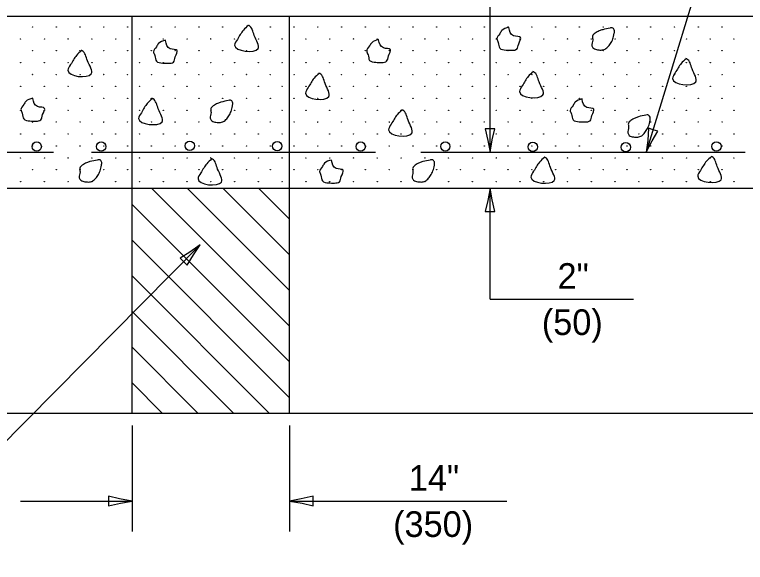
# Model space of a CAD drawing. Extents: x 2262226 to 2262856, y -3123510 to -3123110.
# Drawn here: x 2262636 to 2262722.9, y -3123412.6 to -3123347.5 of the extents above; entities that cross this region are included whole.
import ezdxf

# ---------------------------------------------------------------- set-up
doc = ezdxf.new("R2010")
doc.units = 0
for name, color, linetype in [('RD_Pr_Roadway_Dimensions', 7, 'Continuous'), ('RD_Pr_Roadway_Items', 7, 'Continuous'), ('RD_Pr_Roadway_Notes', 7, 'Continuous')]:
    doc.layers.add(name, color=color, linetype=linetype)

msp = doc.modelspace()

# ---------------------------------------------------------------- linework, layer by layer
at = {"layer": 'RD_Pr_Roadway_Dimensions'}
for p, q in [((2262692.552, -3123363.873), (2262692.552, -3123340.293)), ((2262692.552, -3123381.322), (2262692.552, -3123368.127)), ((2262692.552, -3123381.321), (2262709.615, -3123381.321)), ((2262649.984, -3123396.353), (2262649.984, -3123408.954)), ((2262668.706, -3123396.353), (2262668.706, -3123408.954)), ((2262636.723, -3123405.318), (2262649.984, -3123405.318)), ((2262668.706, -3123405.318), (2262694.554, -3123405.318))]:
    msp.add_line(p, q, dxfattribs=at)
for points in [[(2262693.137, -3123361.074), (2262692.552, -3123361.073), (2262691.966, -3123361.073), (2262692.309, -3123362.473), (2262692.552, -3123363.873), (2262692.823, -3123362.38)], [(2262691.966, -3123370.925), (2262692.552, -3123370.927), (2262693.137, -3123370.927), (2262692.794, -3123369.526), (2262692.552, -3123368.127), (2262692.28, -3123369.62)], [(2262647.186, -3123404.732), (2262647.184, -3123405.318), (2262647.184, -3123405.903), (2262648.585, -3123405.56), (2262649.984, -3123405.318), (2262648.491, -3123405.046)], [(2262671.504, -3123405.903), (2262671.506, -3123405.318), (2262671.506, -3123404.732), (2262670.105, -3123405.076), (2262668.706, -3123405.318), (2262670.199, -3123405.589)]]:
    msp.add_lwpolyline(points, close=True, dxfattribs=at)
at = {"layer": 'RD_Pr_Roadway_Items'}
for p, q in [((2262615.944, -3123347.701), (2262755.779, -3123347.701)), ((2262649.984, -3123394.871), (2262649.984, -3123347.701)), ((2262668.706, -3123394.871), (2262668.706, -3123347.701)), ((2262607.147, -3123363.873), (2262640.624, -3123363.873)), ((2262645.154, -3123363.873), (2262678.913, -3123363.873)), ((2262684.307, -3123363.873), (2262722.884, -3123363.873)), ((2262601.764, -3123368.127), (2262769.682, -3123368.127)), ((2262668.706, -3123384.55), (2262652.276, -3123368.127)), ((2262668.706, -3123380.308), (2262656.525, -3123368.127)), ((2262668.706, -3123376.066), (2262660.761, -3123368.127)), ((2262668.706, -3123371.823), (2262665.009, -3123368.127)), ((2262668.706, -3123388.793), (2262649.984, -3123370.071)), ((2262668.706, -3123393.035), (2262649.984, -3123374.313)), ((2262666.3, -3123394.871), (2262649.984, -3123378.556)), ((2262662.051, -3123394.871), (2262649.984, -3123382.804)), ((2262657.815, -3123394.871), (2262649.984, -3123387.04)), ((2262653.567, -3123394.871), (2262649.984, -3123391.289)), ((2262571.012, -3123394.871), (2262810.815, -3123394.871))]:
    msp.add_line(p, q, dxfattribs=at)
for centre, radius in [((2262638.125, -3123348.978), 0.02), ((2262640.953, -3123348.978), 0.02), ((2262643.782, -3123348.978), 0.02), ((2262646.611, -3123348.978), 0.02), ((2262649.439, -3123348.978), 0.02), ((2262652.268, -3123348.978), 0.02), ((2262655.097, -3123348.978), 0.02), ((2262657.925, -3123348.978), 0.02), ((2262660.754, -3123348.978), 0.02), ((2262663.583, -3123348.978), 0.02), ((2262666.411, -3123348.978), 0.02), ((2262669.24, -3123348.978), 0.02), ((2262672.069, -3123348.978), 0.02), ((2262674.897, -3123348.978), 0.02), ((2262677.726, -3123348.978), 0.02), ((2262680.555, -3123348.978), 0.02), ((2262683.383, -3123348.978), 0.02), ((2262686.212, -3123348.978), 0.02), ((2262689.041, -3123348.978), 0.02), ((2262691.869, -3123348.978), 0.02), ((2262694.698, -3123348.978), 0.02), ((2262697.526, -3123348.978), 0.02), ((2262700.355, -3123348.978), 0.02), ((2262703.184, -3123348.978), 0.02), ((2262706.012, -3123348.978), 0.02), ((2262708.841, -3123348.978), 0.02), ((2262711.67, -3123348.978), 0.02), ((2262714.498, -3123348.978), 0.02), ((2262717.327, -3123348.978), 0.02), ((2262720.156, -3123348.978), 0.02), ((2262636.71, -3123350.393), 0.02), ((2262639.539, -3123350.393), 0.02), ((2262642.368, -3123350.393), 0.02), ((2262645.196, -3123350.393), 0.02), ((2262648.025, -3123350.393), 0.02), ((2262650.854, -3123350.393), 0.02), ((2262653.682, -3123350.393), 0.02), ((2262656.511, -3123350.393), 0.02), ((2262659.34, -3123350.393), 0.02), ((2262662.168, -3123350.393), 0.02), ((2262664.997, -3123350.393), 0.02), ((2262667.826, -3123350.393), 0.02), ((2262670.654, -3123350.393), 0.02), ((2262673.483, -3123350.393), 0.02), ((2262676.312, -3123350.393), 0.02), ((2262679.14, -3123350.393), 0.02), ((2262681.969, -3123350.393), 0.02), ((2262684.798, -3123350.393), 0.02), ((2262687.626, -3123350.393), 0.02), ((2262690.455, -3123350.393), 0.02), ((2262693.283, -3123350.393), 0.02), ((2262696.112, -3123350.393), 0.02), ((2262698.941, -3123350.393), 0.02), ((2262701.769, -3123350.393), 0.02), ((2262704.598, -3123350.393), 0.02), ((2262707.427, -3123350.393), 0.02), ((2262710.255, -3123350.393), 0.02), ((2262713.084, -3123350.393), 0.02), ((2262715.913, -3123350.393), 0.02), ((2262718.741, -3123350.393), 0.02), ((2262721.57, -3123350.393), 0.02), ((2262638.125, -3123351.807), 0.02), ((2262640.953, -3123351.807), 0.02), ((2262643.782, -3123351.807), 0.02), ((2262646.611, -3123351.807), 0.02), ((2262649.439, -3123351.807), 0.02), ((2262652.268, -3123351.807), 0.02), ((2262655.097, -3123351.807), 0.02), ((2262657.925, -3123351.807), 0.02), ((2262660.754, -3123351.807), 0.02), ((2262663.583, -3123351.807), 0.02), ((2262666.411, -3123351.807), 0.02), ((2262669.24, -3123351.807), 0.02), ((2262672.069, -3123351.807), 0.02), ((2262674.897, -3123351.807), 0.02), ((2262677.726, -3123351.807), 0.02), ((2262680.555, -3123351.807), 0.02), ((2262683.383, -3123351.807), 0.02), ((2262686.212, -3123351.807), 0.02), ((2262689.041, -3123351.807), 0.02), ((2262691.869, -3123351.807), 0.02), ((2262694.698, -3123351.807), 0.02), ((2262697.526, -3123351.807), 0.02), ((2262700.355, -3123351.807), 0.02), ((2262703.184, -3123351.807), 0.02), ((2262706.012, -3123351.807), 0.02), ((2262708.841, -3123351.807), 0.02), ((2262711.67, -3123351.807), 0.02), ((2262714.498, -3123351.807), 0.02), ((2262717.327, -3123351.807), 0.02), ((2262720.156, -3123351.807), 0.02), ((2262636.71, -3123353.221), 0.02), ((2262639.539, -3123353.221), 0.02), ((2262642.368, -3123353.221), 0.02), ((2262645.196, -3123353.221), 0.02), ((2262648.025, -3123353.221), 0.02), ((2262650.854, -3123353.221), 0.02), ((2262653.682, -3123353.221), 0.02), ((2262656.511, -3123353.221), 0.02), ((2262659.34, -3123353.221), 0.02), ((2262662.168, -3123353.221), 0.02), ((2262664.997, -3123353.221), 0.02), ((2262667.826, -3123353.221), 0.02), ((2262670.654, -3123353.221), 0.02), ((2262673.483, -3123353.221), 0.02), ((2262676.312, -3123353.221), 0.02), ((2262679.14, -3123353.221), 0.02), ((2262681.969, -3123353.221), 0.02), ((2262684.798, -3123353.221), 0.02), ((2262687.626, -3123353.221), 0.02), ((2262690.455, -3123353.221), 0.02), ((2262693.283, -3123353.221), 0.02), ((2262696.112, -3123353.221), 0.02), ((2262698.941, -3123353.221), 0.02), ((2262701.769, -3123353.221), 0.02), ((2262704.598, -3123353.221), 0.02), ((2262707.427, -3123353.221), 0.02), ((2262710.255, -3123353.221), 0.02), ((2262713.084, -3123353.221), 0.02), ((2262715.913, -3123353.221), 0.02), ((2262718.741, -3123353.221), 0.02), ((2262721.57, -3123353.221), 0.02), ((2262638.125, -3123354.636), 0.02), ((2262640.953, -3123354.636), 0.02), ((2262643.782, -3123354.636), 0.02), ((2262646.611, -3123354.636), 0.02), ((2262649.439, -3123354.636), 0.02), ((2262652.268, -3123354.636), 0.02), ((2262655.097, -3123354.636), 0.02), ((2262657.925, -3123354.636), 0.02), ((2262660.754, -3123354.636), 0.02), ((2262663.583, -3123354.636), 0.02), ((2262666.411, -3123354.636), 0.02), ((2262669.24, -3123354.636), 0.02), ((2262672.069, -3123354.636), 0.02), ((2262674.897, -3123354.636), 0.02), ((2262677.726, -3123354.636), 0.02), ((2262680.555, -3123354.636), 0.02), ((2262683.383, -3123354.636), 0.02), ((2262686.212, -3123354.636), 0.02), ((2262689.041, -3123354.636), 0.02), ((2262691.869, -3123354.636), 0.02), ((2262694.698, -3123354.636), 0.02), ((2262697.526, -3123354.636), 0.02), ((2262700.355, -3123354.636), 0.02), ((2262703.184, -3123354.636), 0.02), ((2262706.012, -3123354.636), 0.02), ((2262708.841, -3123354.636), 0.02), ((2262711.67, -3123354.636), 0.02), ((2262714.498, -3123354.636), 0.02), ((2262717.327, -3123354.636), 0.02), ((2262720.156, -3123354.636), 0.02), ((2262636.71, -3123356.05), 0.02), ((2262639.539, -3123356.05), 0.02), ((2262642.368, -3123356.05), 0.02), ((2262645.196, -3123356.05), 0.02), ((2262648.025, -3123356.05), 0.02), ((2262650.854, -3123356.05), 0.02), ((2262653.682, -3123356.05), 0.02), ((2262656.511, -3123356.05), 0.02), ((2262659.34, -3123356.05), 0.02), ((2262662.168, -3123356.05), 0.02), ((2262664.997, -3123356.05), 0.02), ((2262667.826, -3123356.05), 0.02), ((2262670.654, -3123356.05), 0.02), ((2262673.483, -3123356.05), 0.02), ((2262676.312, -3123356.05), 0.02), ((2262679.14, -3123356.05), 0.02), ((2262681.969, -3123356.05), 0.02), ((2262684.798, -3123356.05), 0.02), ((2262687.626, -3123356.05), 0.02), ((2262690.455, -3123356.05), 0.02), ((2262693.283, -3123356.05), 0.02), ((2262696.112, -3123356.05), 0.02), ((2262698.941, -3123356.05), 0.02), ((2262701.769, -3123356.05), 0.02), ((2262704.598, -3123356.05), 0.02), ((2262707.427, -3123356.05), 0.02), ((2262710.255, -3123356.05), 0.02), ((2262713.084, -3123356.05), 0.02), ((2262715.913, -3123356.05), 0.02), ((2262718.741, -3123356.05), 0.02), ((2262721.57, -3123356.05), 0.02), ((2262638.125, -3123357.464), 0.02), ((2262640.953, -3123357.464), 0.02), ((2262643.782, -3123357.464), 0.02), ((2262646.611, -3123357.464), 0.02), ((2262649.439, -3123357.464), 0.02), ((2262652.268, -3123357.464), 0.02), ((2262655.097, -3123357.464), 0.02), ((2262657.925, -3123357.464), 0.02), ((2262660.754, -3123357.464), 0.02), ((2262663.583, -3123357.464), 0.02), ((2262666.411, -3123357.464), 0.02), ((2262669.24, -3123357.464), 0.02), ((2262672.069, -3123357.464), 0.02), ((2262674.897, -3123357.464), 0.02), ((2262677.726, -3123357.464), 0.02), ((2262680.555, -3123357.464), 0.02), ((2262683.383, -3123357.464), 0.02), ((2262686.212, -3123357.464), 0.02), ((2262689.041, -3123357.464), 0.02), ((2262691.869, -3123357.464), 0.02), ((2262694.698, -3123357.464), 0.02), ((2262697.526, -3123357.464), 0.02), ((2262700.355, -3123357.464), 0.02), ((2262703.184, -3123357.464), 0.02), ((2262706.012, -3123357.464), 0.02), ((2262708.841, -3123357.464), 0.02), ((2262711.67, -3123357.464), 0.02), ((2262714.498, -3123357.464), 0.02), ((2262717.327, -3123357.464), 0.02), ((2262720.156, -3123357.464), 0.02), ((2262636.71, -3123358.878), 0.02), ((2262639.539, -3123358.878), 0.02), ((2262642.368, -3123358.878), 0.02), ((2262645.196, -3123358.878), 0.02), ((2262648.025, -3123358.878), 0.02), ((2262650.854, -3123358.878), 0.02), ((2262653.682, -3123358.878), 0.02), ((2262656.511, -3123358.878), 0.02), ((2262659.34, -3123358.878), 0.02), ((2262662.168, -3123358.878), 0.02), ((2262664.997, -3123358.878), 0.02), ((2262667.826, -3123358.878), 0.02), ((2262670.654, -3123358.878), 0.02), ((2262673.483, -3123358.878), 0.02), ((2262676.312, -3123358.878), 0.02), ((2262679.14, -3123358.878), 0.02), ((2262681.969, -3123358.878), 0.02), ((2262684.798, -3123358.878), 0.02), ((2262687.626, -3123358.878), 0.02), ((2262690.455, -3123358.878), 0.02), ((2262693.283, -3123358.878), 0.02), ((2262696.112, -3123358.878), 0.02), ((2262698.941, -3123358.878), 0.02), ((2262701.769, -3123358.878), 0.02), ((2262704.598, -3123358.878), 0.02), ((2262707.427, -3123358.878), 0.02), ((2262710.255, -3123358.878), 0.02), ((2262713.084, -3123358.878), 0.02), ((2262715.913, -3123358.878), 0.02), ((2262718.741, -3123358.878), 0.02), ((2262721.57, -3123358.878), 0.02), ((2262638.125, -3123360.293), 0.02), ((2262640.953, -3123360.293), 0.02), ((2262643.782, -3123360.293), 0.02), ((2262646.611, -3123360.293), 0.02), ((2262649.439, -3123360.293), 0.02), ((2262652.268, -3123360.293), 0.02), ((2262655.097, -3123360.293), 0.02), ((2262657.925, -3123360.293), 0.02), ((2262660.754, -3123360.293), 0.02), ((2262663.583, -3123360.293), 0.02), ((2262666.411, -3123360.293), 0.02), ((2262669.24, -3123360.293), 0.02), ((2262672.069, -3123360.293), 0.02), ((2262674.897, -3123360.293), 0.02), ((2262677.726, -3123360.293), 0.02), ((2262680.555, -3123360.293), 0.02), ((2262683.383, -3123360.293), 0.02), ((2262686.212, -3123360.293), 0.02), ((2262689.041, -3123360.293), 0.02), ((2262691.869, -3123360.293), 0.02), ((2262694.698, -3123360.293), 0.02), ((2262697.526, -3123360.293), 0.02), ((2262700.355, -3123360.293), 0.02), ((2262703.184, -3123360.293), 0.02), ((2262706.012, -3123360.293), 0.02), ((2262708.841, -3123360.293), 0.02), ((2262711.67, -3123360.293), 0.02), ((2262714.498, -3123360.293), 0.02), ((2262717.327, -3123360.293), 0.02), ((2262720.156, -3123360.293), 0.02), ((2262636.71, -3123361.707), 0.02), ((2262639.539, -3123361.707), 0.02), ((2262642.368, -3123361.707), 0.02), ((2262645.196, -3123361.707), 0.02), ((2262648.025, -3123361.707), 0.02), ((2262650.854, -3123361.707), 0.02), ((2262653.682, -3123361.707), 0.02), ((2262656.511, -3123361.707), 0.02), ((2262659.34, -3123361.707), 0.02), ((2262662.168, -3123361.707), 0.02), ((2262664.997, -3123361.707), 0.02), ((2262667.826, -3123361.707), 0.02), ((2262670.654, -3123361.707), 0.02), ((2262673.483, -3123361.707), 0.02), ((2262676.312, -3123361.707), 0.02), ((2262679.14, -3123361.707), 0.02), ((2262681.969, -3123361.707), 0.02), ((2262684.798, -3123361.707), 0.02), ((2262687.626, -3123361.707), 0.02), ((2262690.455, -3123361.707), 0.02), ((2262693.283, -3123361.707), 0.02), ((2262696.112, -3123361.707), 0.02), ((2262698.941, -3123361.707), 0.02), ((2262701.769, -3123361.707), 0.02), ((2262704.598, -3123361.707), 0.02), ((2262707.427, -3123361.707), 0.02), ((2262710.255, -3123361.707), 0.02), ((2262713.084, -3123361.707), 0.02), ((2262715.913, -3123361.707), 0.02), ((2262718.741, -3123361.707), 0.02), ((2262721.57, -3123361.707), 0.02), ((2262638.631, -3123363.195), 0.554), ((2262638.125, -3123363.121), 0.02), ((2262640.953, -3123363.121), 0.02), ((2262643.782, -3123363.121), 0.02), ((2262646.3, -3123363.195), 0.554), ((2262646.611, -3123363.121), 0.02), ((2262649.439, -3123363.121), 0.02), ((2262652.268, -3123363.121), 0.02), ((2262655.097, -3123363.121), 0.02), ((2262656.837, -3123363.099), 0.554), ((2262657.925, -3123363.121), 0.02), ((2262660.754, -3123363.121), 0.02), ((2262663.583, -3123363.121), 0.02), ((2262666.411, -3123363.121), 0.02), ((2262667.236, -3123363.147), 0.554), ((2262669.24, -3123363.121), 0.02), ((2262672.069, -3123363.121), 0.02), ((2262674.897, -3123363.121), 0.02), ((2262677.166, -3123363.195), 0.554), ((2262677.726, -3123363.121), 0.02), ((2262680.555, -3123363.121), 0.02), ((2262683.383, -3123363.121), 0.02), ((2262686.212, -3123363.121), 0.02), ((2262687.235, -3123363.183), 0.554), ((2262689.041, -3123363.121), 0.02), ((2262691.869, -3123363.121), 0.02), ((2262694.698, -3123363.121), 0.02), ((2262697.634, -3123363.231), 0.554), ((2262697.526, -3123363.121), 0.02), ((2262700.355, -3123363.121), 0.02), ((2262703.184, -3123363.121), 0.02), ((2262706.012, -3123363.121), 0.02), ((2262708.693, -3123363.279), 0.554), ((2262708.841, -3123363.121), 0.02), ((2262711.67, -3123363.121), 0.02), ((2262714.498, -3123363.121), 0.02), ((2262717.327, -3123363.121), 0.02), ((2262719.476, -3123363.183), 0.554), ((2262720.156, -3123363.121), 0.02), ((2262636.71, -3123364.536), 0.02), ((2262639.539, -3123364.536), 0.02), ((2262642.368, -3123364.536), 0.02), ((2262645.196, -3123364.536), 0.02), ((2262648.025, -3123364.536), 0.02), ((2262650.854, -3123364.536), 0.02), ((2262653.682, -3123364.536), 0.02), ((2262656.511, -3123364.536), 0.02), ((2262659.34, -3123364.536), 0.02), ((2262662.168, -3123364.536), 0.02), ((2262664.997, -3123364.536), 0.02), ((2262667.826, -3123364.536), 0.02), ((2262670.654, -3123364.536), 0.02), ((2262673.483, -3123364.536), 0.02), ((2262676.312, -3123364.536), 0.02), ((2262679.14, -3123364.536), 0.02), ((2262681.969, -3123364.536), 0.02), ((2262684.798, -3123364.536), 0.02), ((2262687.626, -3123364.536), 0.02), ((2262690.455, -3123364.536), 0.02), ((2262693.283, -3123364.536), 0.02), ((2262696.112, -3123364.536), 0.02), ((2262698.941, -3123364.536), 0.02), ((2262701.769, -3123364.536), 0.02), ((2262704.598, -3123364.536), 0.02), ((2262707.427, -3123364.536), 0.02), ((2262710.255, -3123364.536), 0.02), ((2262713.084, -3123364.536), 0.02), ((2262715.913, -3123364.536), 0.02), ((2262718.741, -3123364.536), 0.02), ((2262721.57, -3123364.536), 0.02), ((2262638.125, -3123365.95), 0.02), ((2262640.953, -3123365.95), 0.02), ((2262643.782, -3123365.95), 0.02), ((2262646.611, -3123365.95), 0.02), ((2262649.439, -3123365.95), 0.02), ((2262652.268, -3123365.95), 0.02), ((2262655.097, -3123365.95), 0.02), ((2262657.925, -3123365.95), 0.02), ((2262660.754, -3123365.95), 0.02), ((2262663.583, -3123365.95), 0.02), ((2262666.411, -3123365.95), 0.02), ((2262669.24, -3123365.95), 0.02), ((2262672.069, -3123365.95), 0.02), ((2262674.897, -3123365.95), 0.02), ((2262677.726, -3123365.95), 0.02), ((2262680.555, -3123365.95), 0.02), ((2262683.383, -3123365.95), 0.02), ((2262686.212, -3123365.95), 0.02), ((2262689.041, -3123365.95), 0.02), ((2262691.869, -3123365.95), 0.02), ((2262694.698, -3123365.95), 0.02), ((2262697.526, -3123365.95), 0.02), ((2262700.355, -3123365.95), 0.02), ((2262703.184, -3123365.95), 0.02), ((2262706.012, -3123365.95), 0.02), ((2262708.841, -3123365.95), 0.02), ((2262711.67, -3123365.95), 0.02), ((2262714.498, -3123365.95), 0.02), ((2262717.327, -3123365.95), 0.02), ((2262720.156, -3123365.95), 0.02), ((2262636.71, -3123367.364), 0.02), ((2262639.539, -3123367.364), 0.02), ((2262642.368, -3123367.364), 0.02), ((2262645.196, -3123367.364), 0.02), ((2262648.025, -3123367.364), 0.02), ((2262650.854, -3123367.364), 0.02), ((2262653.682, -3123367.364), 0.02), ((2262656.511, -3123367.364), 0.02), ((2262659.34, -3123367.364), 0.02), ((2262662.168, -3123367.364), 0.02), ((2262664.997, -3123367.364), 0.02), ((2262667.826, -3123367.364), 0.02), ((2262670.654, -3123367.364), 0.02), ((2262673.483, -3123367.364), 0.02), ((2262676.312, -3123367.364), 0.02), ((2262679.14, -3123367.364), 0.02), ((2262681.969, -3123367.364), 0.02), ((2262684.798, -3123367.364), 0.02), ((2262687.626, -3123367.364), 0.02), ((2262690.455, -3123367.364), 0.02), ((2262693.283, -3123367.364), 0.02), ((2262696.112, -3123367.364), 0.02), ((2262698.941, -3123367.364), 0.02), ((2262701.769, -3123367.364), 0.02), ((2262704.598, -3123367.364), 0.02), ((2262707.427, -3123367.364), 0.02), ((2262710.255, -3123367.364), 0.02), ((2262713.084, -3123367.364), 0.02), ((2262715.913, -3123367.364), 0.02), ((2262718.741, -3123367.364), 0.02), ((2262721.57, -3123367.364), 0.02)]:
    msp.add_circle(centre, radius, dxfattribs=at)
for points in [[(2262663.797, -3123348.793), (2262663.209, -3123349.357), (2262662.501, -3123350.455), (2262662.177, -3123351.134), (2262664.961, -3123351.548), (2262664.511, -3123349.993), (2262663.887, -3123348.817), (2262663.779, -3123348.763)], [(2262694.778, -3123349.021), (2262693.962, -3123349.411), (2262693.71, -3123349.789), (2262693.368, -3123350.389), (2262693.53, -3123350.822), (2262693.71, -3123351.5), (2262694.46, -3123351.728), (2262695.168, -3123351.752), (2262695.738, -3123351.608), (2262695.96, -3123350.978), (2262696.188, -3123350.227), (2262695.348, -3123350.017), (2262694.778, -3123349.057)], [(2262706.839, -3123349.123), (2262705.951, -3123349.303), (2262705.549, -3123349.441), (2262705.039, -3123349.735), (2262704.751, -3123350.071), (2262704.769, -3123350.534), (2262704.679, -3123351.212), (2262704.859, -3123351.512), (2262705.339, -3123351.692), (2262705.891, -3123351.716), (2262706.341, -3123351.554), (2262706.707, -3123351.176), (2262707.031, -3123350.696), (2262707.247, -3123350.101), (2262707.319, -3123349.735), (2262707.319, -3123349.321), (2262707.067, -3123349.075), (2262706.869, -3123349.093)], [(2262653.933, -3123350.57), (2262653.111, -3123350.96), (2262652.865, -3123351.338), (2262652.522, -3123351.938), (2262652.684, -3123352.37), (2262652.865, -3123353.048), (2262653.615, -3123353.276), (2262654.323, -3123353.3), (2262654.893, -3123353.156), (2262655.115, -3123352.526), (2262655.343, -3123351.776), (2262654.503, -3123351.566), (2262653.933, -3123350.606)], [(2262679.291, -3123350.473), (2262678.475, -3123350.864), (2262678.223, -3123351.242), (2262677.881, -3123351.842), (2262678.043, -3123352.274), (2262678.223, -3123352.952), (2262678.973, -3123353.18), (2262679.681, -3123353.204), (2262680.251, -3123353.06), (2262680.473, -3123352.43), (2262680.701, -3123351.68), (2262679.861, -3123351.47), (2262679.291, -3123350.51)], [(2262643.954, -3123351.794), (2262643.366, -3123352.358), (2262642.658, -3123353.456), (2262642.334, -3123354.134), (2262645.118, -3123354.548), (2262644.668, -3123352.994), (2262644.044, -3123351.818), (2262643.936, -3123351.764)], [(2262715.876, -3123352.766), (2262715.288, -3123353.324), (2262714.573, -3123354.422), (2262714.255, -3123355.106), (2262717.034, -3123355.514), (2262716.584, -3123353.966), (2262715.966, -3123352.784), (2262715.858, -3123352.736)], [(2262672.222, -3123354.506), (2262671.628, -3123355.064), (2262670.92, -3123356.168), (2262670.602, -3123356.846), (2262673.38, -3123357.254), (2262672.93, -3123355.706), (2262672.312, -3123354.524), (2262672.198, -3123354.476)], [(2262697.676, -3123354.314), (2262697.088, -3123354.872), (2262696.38, -3123355.976), (2262696.056, -3123356.654), (2262698.84, -3123357.062), (2262698.39, -3123355.514), (2262697.766, -3123354.332), (2262697.658, -3123354.284)], [(2262638.157, -3123357.44), (2262637.335, -3123357.83), (2262637.083, -3123358.208), (2262636.747, -3123358.808), (2262636.903, -3123359.24), (2262637.083, -3123359.918), (2262637.833, -3123360.152), (2262638.547, -3123360.17), (2262639.117, -3123360.032), (2262639.333, -3123359.402), (2262639.567, -3123358.652), (2262638.727, -3123358.442), (2262638.157, -3123357.482)], [(2262652.378, -3123357.506), (2262651.784, -3123358.07), (2262651.076, -3123359.168), (2262650.758, -3123359.846), (2262653.537, -3123360.26), (2262653.087, -3123358.706), (2262652.468, -3123357.53), (2262652.354, -3123357.476)], [(2262661.439, -3123357.74), (2262660.551, -3123357.92), (2262660.149, -3123358.058), (2262659.639, -3123358.346), (2262659.351, -3123358.688), (2262659.369, -3123359.15), (2262659.279, -3123359.828), (2262659.459, -3123360.128), (2262659.939, -3123360.308), (2262660.491, -3123360.326), (2262660.941, -3123360.17), (2262661.313, -3123359.786), (2262661.631, -3123359.306), (2262661.853, -3123358.718), (2262661.919, -3123358.346), (2262661.919, -3123357.938), (2262661.673, -3123357.686), (2262661.469, -3123357.71)], [(2262703.491, -3123357.536), (2262702.668, -3123357.926), (2262702.422, -3123358.31), (2262702.08, -3123358.91), (2262702.242, -3123359.336), (2262702.422, -3123360.02), (2262703.173, -3123360.248), (2262703.881, -3123360.266), (2262704.451, -3123360.128), (2262704.673, -3123359.498), (2262704.901, -3123358.748), (2262704.061, -3123358.538), (2262703.491, -3123357.578)], [(2262682.093, -3123358.862), (2262681.505, -3123359.42), (2262680.791, -3123360.524), (2262680.473, -3123361.202), (2262683.251, -3123361.61), (2262682.801, -3123360.062), (2262682.183, -3123358.88), (2262682.075, -3123358.832)], [(2262711.099, -3123359.48), (2262710.205, -3123359.66), (2262709.809, -3123359.804), (2262709.299, -3123360.092), (2262709.005, -3123360.434), (2262709.029, -3123360.89), (2262708.939, -3123361.574), (2262709.119, -3123361.874), (2262709.599, -3123362.054), (2262710.145, -3123362.072), (2262710.595, -3123361.91), (2262710.967, -3123361.532), (2262711.285, -3123361.052), (2262711.507, -3123360.464), (2262711.579, -3123360.092), (2262711.579, -3123359.684), (2262711.327, -3123359.432), (2262711.129, -3123359.45)], [(2262645.856, -3123364.803), (2262644.968, -3123364.983), (2262644.566, -3123365.121), (2262644.056, -3123365.415), (2262643.768, -3123365.751), (2262643.786, -3123366.213), (2262643.696, -3123366.891), (2262643.876, -3123367.191), (2262644.356, -3123367.371), (2262644.908, -3123367.395), (2262645.358, -3123367.233), (2262645.73, -3123366.855), (2262646.048, -3123366.375), (2262646.27, -3123365.781), (2262646.336, -3123365.415), (2262646.336, -3123365.001), (2262646.09, -3123364.755), (2262645.886, -3123364.773)], [(2262659.441, -3123364.671), (2262658.853, -3123365.229), (2262658.145, -3123366.333), (2262657.821, -3123367.011), (2262660.605, -3123367.419), (2262660.155, -3123365.871), (2262659.531, -3123364.689), (2262659.423, -3123364.641)], [(2262673.68, -3123364.797), (2262672.858, -3123365.187), (2262672.606, -3123365.565), (2262672.27, -3123366.165), (2262672.426, -3123366.597), (2262672.606, -3123367.275), (2262673.356, -3123367.509), (2262674.07, -3123367.527), (2262674.64, -3123367.389), (2262674.856, -3123366.759), (2262675.09, -3123366.009), (2262674.25, -3123365.799), (2262673.68, -3123364.839)], [(2262685.447, -3123364.803), (2262684.559, -3123364.983), (2262684.157, -3123365.121), (2262683.647, -3123365.415), (2262683.359, -3123365.751), (2262683.377, -3123366.213), (2262683.287, -3123366.891), (2262683.467, -3123367.191), (2262683.947, -3123367.371), (2262684.499, -3123367.395), (2262684.949, -3123367.233), (2262685.315, -3123366.855), (2262685.639, -3123366.375), (2262685.855, -3123365.781), (2262685.927, -3123365.415), (2262685.927, -3123365.001), (2262685.675, -3123364.755), (2262685.477, -3123364.773)], [(2262699.032, -3123364.479), (2262698.444, -3123365.037), (2262697.73, -3123366.135), (2262697.412, -3123366.819), (2262700.19, -3123367.227), (2262699.74, -3123365.679), (2262699.122, -3123364.497), (2262699.014, -3123364.449)], [(2262718.876, -3123364.383), (2262718.288, -3123364.941), (2262717.574, -3123366.039), (2262717.256, -3123366.723), (2262720.034, -3123367.131), (2262719.584, -3123365.583), (2262718.966, -3123364.401), (2262718.858, -3123364.353)]]:
    msp.add_spline(points, degree=3, dxfattribs=at)
at = {"layer": 'RD_Pr_Roadway_Notes'}
for p, q in [((2262717.89, -3123341.795), (2262711.137, -3123363.873)), ((2262658.079, -3123374.882), (2262620.683, -3123412.607))]:
    msp.add_line(p, q, dxfattribs=at)
for points in [[(2262712.516, -3123361.368), (2262711.956, -3123361.195), (2262711.396, -3123361.024), (2262711.315, -3123362.463), (2262711.137, -3123363.873), (2262711.833, -3123362.524)], [(2262655.693, -3123376.457), (2262656.108, -3123376.871), (2262656.524, -3123377.283), (2262657.266, -3123376.047), (2262658.079, -3123374.882), (2262656.835, -3123375.751)]]:
    msp.add_lwpolyline(points, close=True, dxfattribs=at)

# ---------------------------------------------------------------- texts
at = {"layer": 'RD_Pr_Roadway_Dimensions'}
for s, p in [('2"', (2262700.581, -3123380.101)), ('(50)', (2262698.713, -3123385.587)), ('14"', (2262682.894, -3123404.099)), ('(350)', (2262681.026, -3123409.585))]:
    msp.add_text(s, height=3.048, dxfattribs=at).set_placement(p)

doc.saveas('drawing.dxf')
